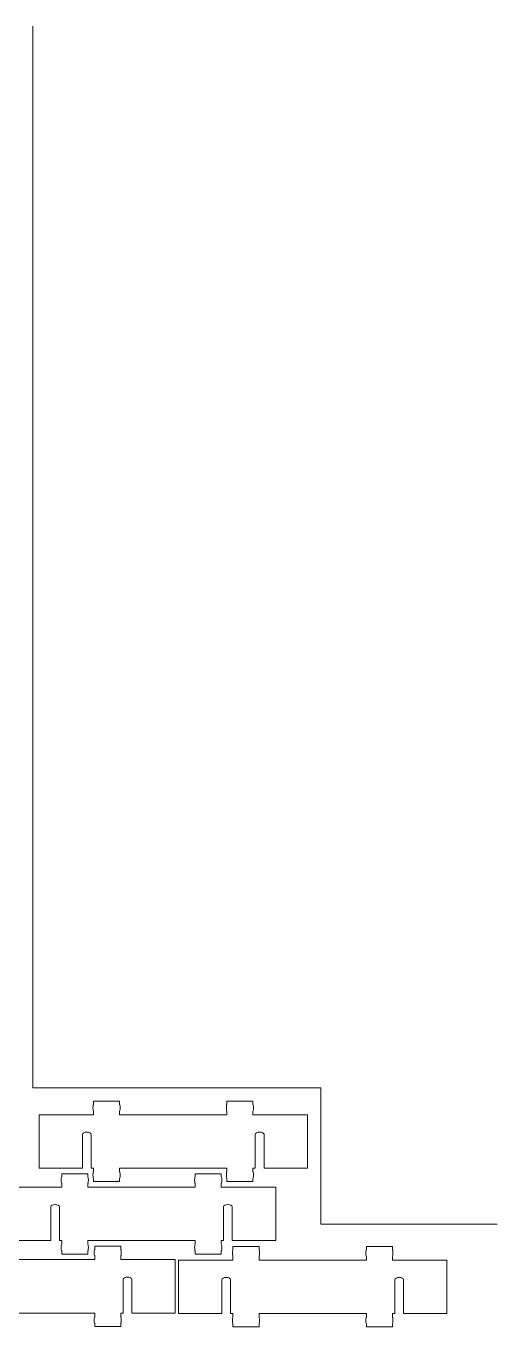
# Model space of a CAD drawing. Header units: millimetres. Extents: x 6 to 617, y 2 to 305.
# Drawn here: x 508.4 to 616.8, y 5.4 to 304.8 of the extents above; entities that cross this region are included whole.
import ezdxf

# ---------------------------------------------------------------- set-up
doc = ezdxf.new("R2010")
doc.units = ezdxf.units.MM
doc.header["$LTSCALE"] = 12.7
doc.layers.add('SKETCHED_GEOMETRY', color=1, linetype='Continuous', lineweight=15)
doc.layers.add('Visible', color=1, linetype='Continuous', lineweight=13)

msp = doc.modelspace()

# ---------------------------------------------------------------- linework, layer by layer
at = {"layer": 'SKETCHED_GEOMETRY'}
for p, q in [((509.95, 304.82), (509.95, 60.46)), ((509.95, 60.46), (576.23, 60.46)), ((576.23, 60.46), (576.23, 29.09)), ((576.23, 29.09), (616.84, 29.09))]:
    msp.add_line(p, q, dxfattribs=at)
at = {"layer": 'Visible'}
for p, q in [((523.92, 56.61), (523.92, 57.36)), ((529.92, 57.36), (523.92, 57.36)), ((529.92, 56.61), (529.92, 57.36)), ((554.64, 56.61), (554.64, 57.36)), ((554.64, 57.36), (560.64, 57.36)), ((560.64, 56.61), (560.64, 57.36)), ((511.38, 41.96), (511.38, 54.26)), ((523.92, 54.26), (511.38, 54.26)), ((523.92, 54.26), (523.92, 55.11)), ((529.92, 54.26), (529.92, 55.11)), ((554.64, 54.26), (529.92, 54.26)), ((554.64, 54.26), (554.64, 55.11)), ((560.64, 54.26), (560.64, 55.11)), ((573.18, 54.26), (560.64, 54.26)), ((573.18, 41.96), (573.18, 54.26)), ((521.38, 41.96), (521.38, 49.76)), ((523.38, 41.96), (523.38, 49.76)), ((561.18, 41.96), (561.18, 49.76)), ((563.18, 41.96), (563.18, 49.76)), ((521.38, 41.96), (511.38, 41.96)), ((523.92, 41.96), (523.38, 41.96)), ((523.92, 41.96), (523.92, 41.11)), ((554.64, 41.96), (529.92, 41.96)), ((529.92, 41.96), (529.92, 41.11)), ((554.64, 41.96), (554.64, 41.11)), ((560.64, 41.96), (560.64, 41.11)), ((561.18, 41.96), (560.64, 41.96)), ((573.18, 41.96), (563.18, 41.96)), ((516.61, 39.94), (516.61, 40.69)), ((522.61, 40.69), (516.61, 40.69)), ((522.61, 39.94), (522.61, 40.69)), ((523.92, 39.61), (523.92, 38.86)), ((529.92, 39.61), (529.92, 38.86)), ((547.33, 39.94), (547.33, 40.69)), ((547.33, 40.69), (553.33, 40.69)), ((553.33, 39.94), (553.33, 40.69)), ((554.64, 39.61), (554.64, 38.86)), ((560.64, 39.61), (560.64, 38.86)), ((516.61, 37.59), (504.07, 37.59)), ((516.61, 37.59), (516.61, 38.44)), ((522.61, 37.59), (522.61, 38.44)), ((547.33, 37.59), (522.61, 37.59)), ((529.92, 38.86), (523.92, 38.86)), ((547.33, 37.59), (547.33, 38.44)), ((553.33, 37.59), (553.33, 38.44)), ((565.87, 37.59), (553.33, 37.59)), ((554.64, 38.86), (560.64, 38.86)), ((565.87, 25.29), (565.87, 37.59)), ((514.07, 25.29), (514.07, 33.09)), ((516.07, 25.29), (516.07, 33.09)), ((553.87, 25.29), (553.87, 33.09)), ((555.87, 25.29), (555.87, 33.09)), ((514.07, 25.29), (504.07, 25.29)), ((516.61, 25.29), (516.07, 25.29)), ((516.61, 25.29), (516.61, 24.44)), ((547.33, 25.29), (522.61, 25.29)), ((522.61, 25.29), (522.61, 24.44)), ((524.19, 23.25), (524.19, 24)), ((524.19, 24), (530.19, 24)), ((530.19, 23.25), (530.19, 24)), ((547.33, 25.29), (547.33, 24.44)), ((553.33, 25.29), (553.33, 24.44)), ((553.87, 25.29), (553.33, 25.29)), ((565.87, 25.29), (555.87, 25.29)), ((516.61, 22.94), (516.61, 22.19)), ((522.61, 22.19), (516.61, 22.19)), ((522.61, 22.94), (522.61, 22.19)), ((524.19, 20.9), (524.19, 21.75)), ((530.19, 20.9), (530.19, 21.75)), ((547.33, 22.94), (547.33, 22.19)), ((547.33, 22.19), (553.33, 22.19)), ((553.33, 22.94), (553.33, 22.19)), ((556.04, 23.16), (556.04, 23.91)), ((562.04, 23.91), (556.04, 23.91)), ((556.04, 20.81), (556.04, 21.66)), ((562.04, 23.16), (562.04, 23.91)), ((562.04, 20.81), (562.04, 21.66)), ((586.76, 23.16), (586.76, 23.91)), ((586.76, 23.91), (592.76, 23.91)), ((586.76, 20.81), (586.76, 21.66)), ((592.76, 23.16), (592.76, 23.91)), ((592.76, 20.81), (592.76, 21.66)), ((524.19, 20.9), (499.47, 20.9)), ((542.73, 20.9), (530.19, 20.9)), ((542.73, 8.6), (542.73, 20.9)), ((543.5, 8.51), (543.5, 20.81)), ((556.04, 20.81), (543.5, 20.81)), ((586.76, 20.81), (562.04, 20.81)), ((605.3, 20.81), (592.76, 20.81)), ((605.3, 8.51), (605.3, 20.81)), ((530.73, 8.6), (530.73, 16.4)), ((532.73, 8.6), (532.73, 16.4)), ((553.5, 8.51), (553.5, 16.31)), ((555.5, 8.51), (555.5, 16.31)), ((593.3, 8.51), (593.3, 16.31)), ((595.3, 8.51), (595.3, 16.31)), ((524.19, 8.6), (499.47, 8.6)), ((524.19, 8.6), (524.19, 7.75)), ((524.19, 6.25), (524.19, 5.5)), ((530.19, 8.6), (530.19, 7.75)), ((530.73, 8.6), (530.19, 8.6)), ((530.19, 6.25), (530.19, 5.5)), ((542.73, 8.6), (532.73, 8.6)), ((553.5, 8.51), (543.5, 8.51)), ((556.04, 8.51), (555.5, 8.51)), ((556.04, 8.51), (556.04, 7.66)), ((556.04, 6.16), (556.04, 5.41)), ((586.76, 8.51), (562.04, 8.51)), ((562.04, 8.51), (562.04, 7.66)), ((562.04, 6.16), (562.04, 5.41)), ((586.76, 8.51), (586.76, 7.66)), ((586.76, 6.16), (586.76, 5.41)), ((592.76, 8.51), (592.76, 7.66)), ((593.3, 8.51), (592.76, 8.51)), ((592.76, 6.16), (592.76, 5.41)), ((605.3, 8.51), (595.3, 8.51)), ((524.19, 5.5), (530.19, 5.5)), ((562.04, 5.41), (556.04, 5.41)), ((586.76, 5.41), (592.76, 5.41))]:
    msp.add_line(p, q, dxfattribs=at)
for centre, major_axis, ratio, start_param, end_param in [((523.92, 55.86), (0, 0.75), 0.166667, 0, 3.141593), ((529.92, 55.86), (0, -0.75), 0.166667, 0, 3.141593), ((554.64, 55.86), (0, 0.75), 0.166667, 0, 3.141593), ((560.64, 55.86), (0, -0.75), 0.166667, 0, 3.141593), ((522.38, 49.76), (-1, 0), 0.5, 3.141593, 6.283185), ((562.18, 49.76), (-1, 0), 0.5, 3.141593, 6.283185), ((516.61, 39.19), (0, 0.75), 0.166667, 0, 3.141593), ((522.61, 39.19), (0, -0.75), 0.166667, 0, 3.141593), ((523.92, 40.36), (0, 0.75), 0.166667, 0, 3.141593), ((529.92, 40.36), (0, -0.75), 0.166667, 0, 3.141593), ((547.33, 39.19), (0, 0.75), 0.166667, 0, 3.141593), ((553.33, 39.19), (0, -0.75), 0.166667, 0, 3.141593), ((554.64, 40.36), (0, 0.75), 0.166667, 0, 3.141593), ((560.64, 40.36), (0, -0.75), 0.166667, 0, 3.141593), ((515.07, 33.09), (-1, 0), 0.5, 3.141593, 6.283185), ((554.87, 33.09), (-1, 0), 0.5, 3.141593, 6.283185), ((516.61, 23.69), (0, 0.75), 0.166667, 0, 3.141593), ((522.61, 23.69), (0, -0.75), 0.166667, 0, 3.141593), ((547.33, 23.69), (0, 0.75), 0.166667, 0, 3.141593), ((553.33, 23.69), (0, -0.75), 0.166667, 0, 3.141593), ((524.19, 22.5), (0, 0.75), 0.166667, 0, 3.141593), ((530.19, 22.5), (0, -0.75), 0.166667, 0, 3.141593), ((556.04, 22.41), (0, 0.75), 0.166667, 0, 3.141593), ((562.04, 22.41), (0, -0.75), 0.166667, 0, 3.141593), ((586.76, 22.41), (0, 0.75), 0.166667, 0, 3.141593), ((592.76, 22.41), (0, -0.75), 0.166667, 0, 3.141593), ((531.73, 16.4), (-1, 0), 0.5, 3.141593, 6.283185), ((554.5, 16.31), (-1, 0), 0.5, 3.141593, 6.283185), ((594.3, 16.31), (-1, 0), 0.5, 3.141593, 6.283185), ((524.19, 7), (0, 0.75), 0.166667, 0, 3.141593), ((530.19, 7), (0, -0.75), 0.166667, 0, 3.141593), ((556.04, 6.91), (0, 0.75), 0.166667, 0, 3.141593), ((562.04, 6.91), (0, -0.75), 0.166667, 0, 3.141593), ((586.76, 6.91), (0, 0.75), 0.166667, 0, 3.141593), ((592.76, 6.91), (0, -0.75), 0.166667, 0, 3.141593)]:
    msp.add_ellipse(centre, major_axis=major_axis, ratio=ratio, start_param=start_param, end_param=end_param, dxfattribs=at)

doc.saveas('drawing.dxf')
